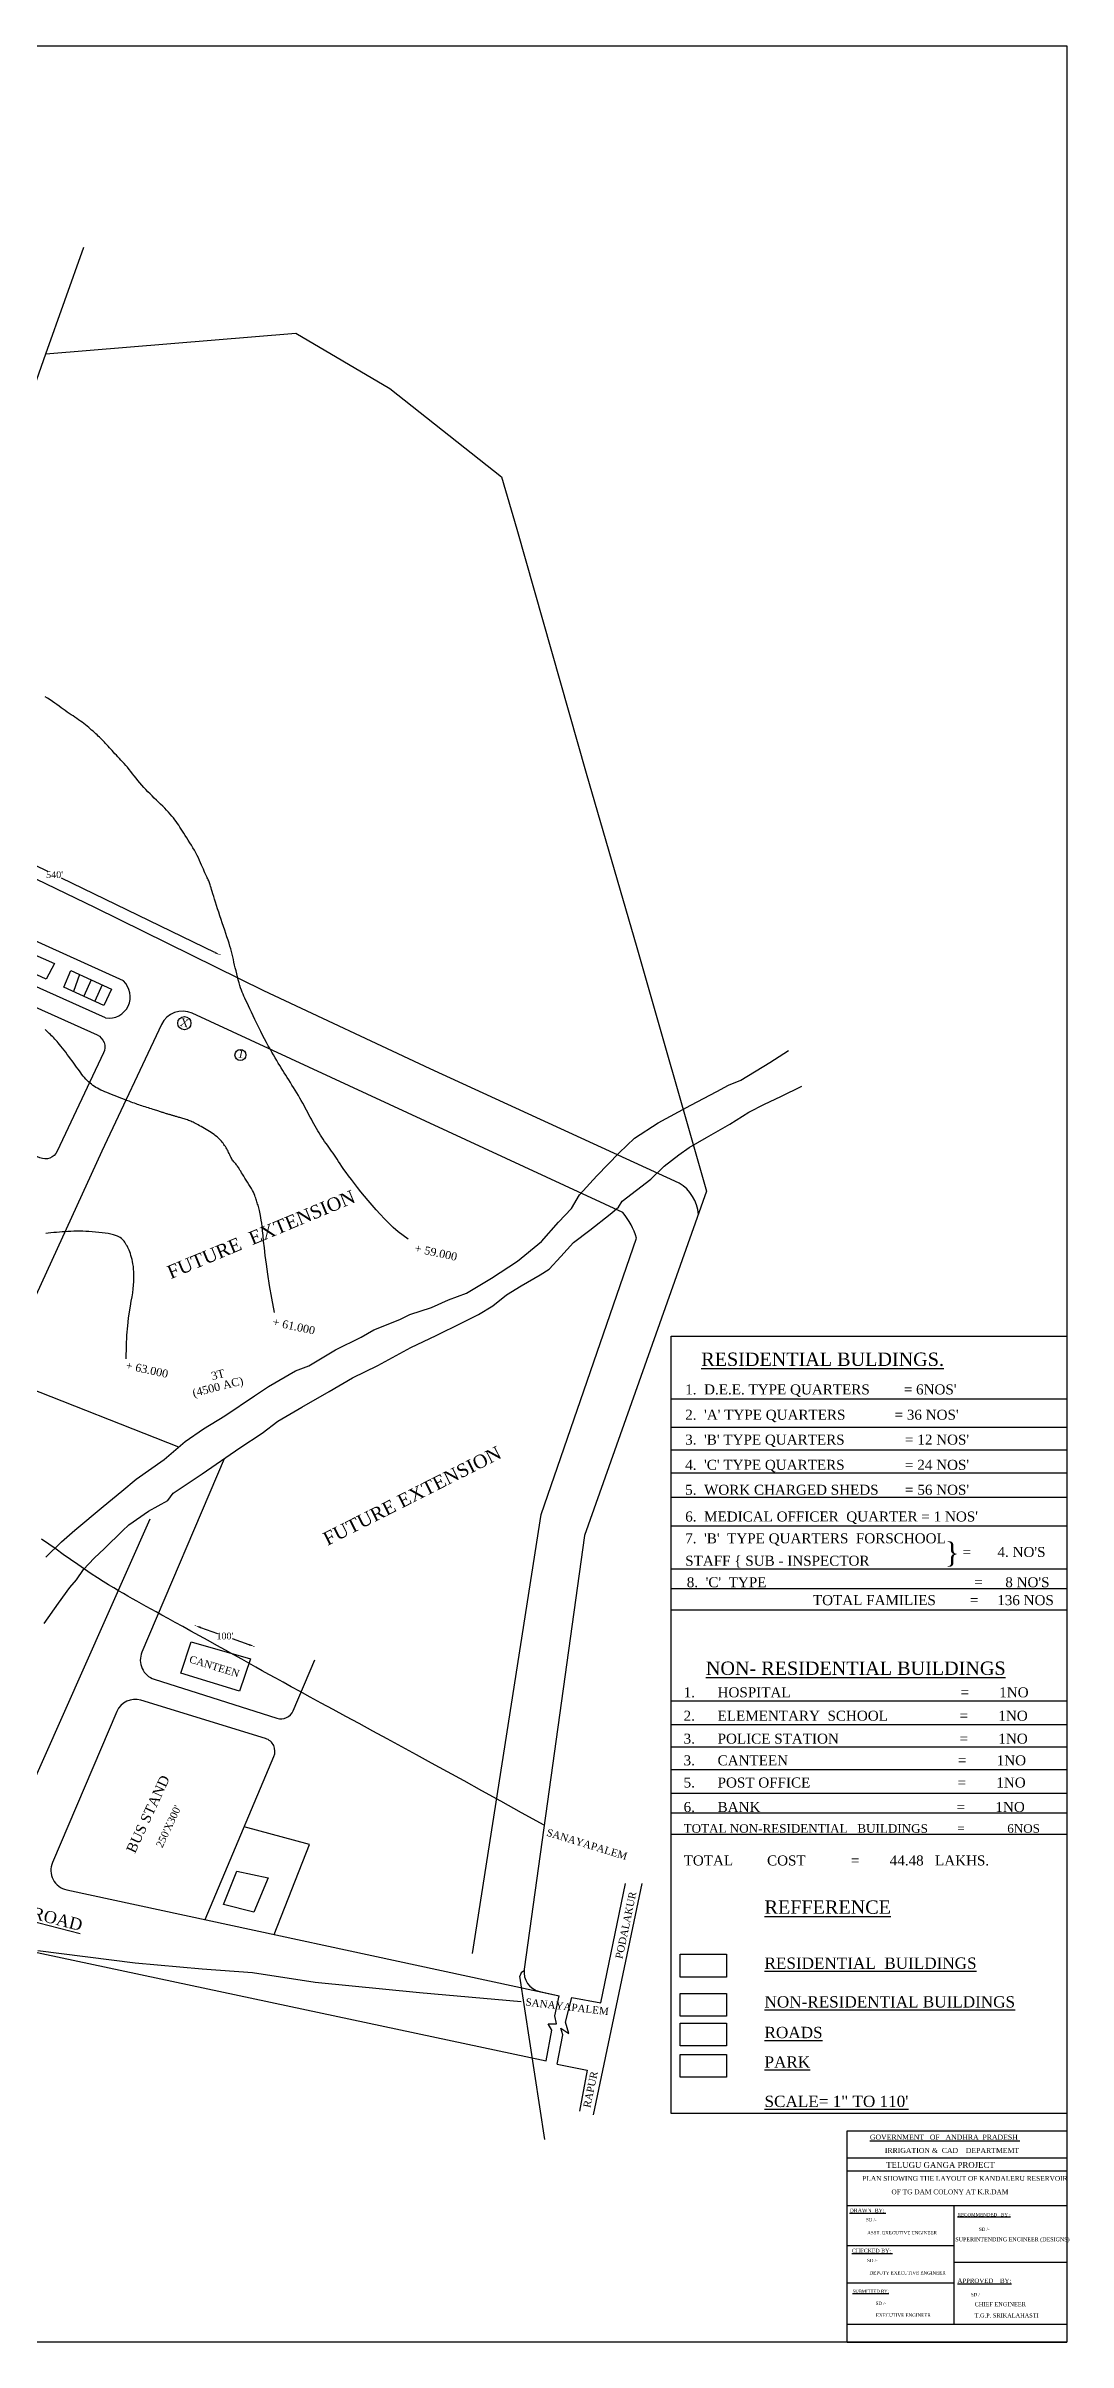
# Model space of a CAD drawing. Header units: inches. Extents: x -174 to 53028, y 1037 to 42359.
# Drawn here: x 34626 to 53028, y 1037 to 42359 of the extents above; entities that cross this region are included whole.
import ezdxf

# ---------------------------------------------------------------- set-up
doc = ezdxf.new("R2010")
doc.units = ezdxf.units.IN
doc.header["$MEASUREMENT"] = 0
for name, color, linetype in [('DIM', 5, 'Continuous'), ('DO LINE', 3, 'Continuous'), ('DWG.LINE', 10, 'Continuous'), ('RAILING', 4, 'Continuous'), ('TEXT', 7, 'Continuous')]:
    doc.layers.add(name, color=color, linetype=linetype)
doc.layers.add('TITLE', color=7, linetype='Continuous', lineweight=30)
doc.styles.get("Standard").update_dxf_attribs({"font": 'times.ttf', "height": 120})
doc.dimstyles.get("Standard").update_dxf_attribs({"dimtxt": 120, "dimasz": 96, "dimexe": 0.18, "dimexo": 0.0625, "dimgap": 0.09, "dimtad": 0, "dimtih": 1, "dimtoh": 1, "dimdec": 0, "dimzin": 0, "dimdsep": 46, "dimlunit": 3, "dimtxsty": 'Standard', "dimcen": 300, "dimclrd": 5, "dimclre": 5, "dimclrt": 4, "dimadec": 0, "dimazin": 0, "dimtfac": 1, "dimtdec": 0, "dimtofl": 0, "dimtmove": 0, "dimatfit": 3, "dimfxl": 0, "dimtolj": 1, "dimtzin": 0, "dimarcsym": 0})

# ---------------------------------------------------------------- blocks, each defined once
blk = doc.blocks.new('*D20')
at = {"layer": 'Defpoints', "color": 0, "ltscale": 0.2}
for p in [(31814, 28899), (37757, 26002), (37763, 26015)]:
    blk.add_point(p, dxfattribs=at)
at = {"layer": 'DIM', "color": 5, "lineweight": -2, "ltscale": 0.2}
for p, q in [((31810, 28891), (31808, 28886)), ((31894, 28845), (34656, 27505)), ((37670, 26044), (34908, 27383)), ((37759, 26006), (37757, 26002))]:
    blk.add_line(p, q, dxfattribs=at)
at = {"layer": 'DIM', "color": 5, "ltscale": 0.2}
for points in [[(31901, 28859), (31887, 28830), (31808, 28886)], [(37677, 26058), (37663, 26029), (37757, 26002)]]:
    blk.add_solid(points, dxfattribs=at)
at = {"layer": 'DIM', "color": 4, "ltscale": 0.2, "insert": (34782, 27444), "char_height": 120, "attachment_point": 5}
blk.add_mtext("\\A1;540'", dxfattribs=at)
blk = doc.blocks.new('*D21')
at = {"layer": 'Defpoints', "color": 0, "ltscale": 0.2}
for p in [(37304, 13888), (38363, 13514), (38377, 13555)]:
    blk.add_point(p, dxfattribs=at)
at = {"layer": 'DIM', "color": 5, "lineweight": -2, "ltscale": 0.2}
for p, q in [((37317, 13925), (37319, 13930)), ((37409, 13897), (37713, 13790)), ((38287, 13587), (37983, 13695)), ((38376, 13550), (38377, 13555))]:
    blk.add_line(p, q, dxfattribs=at)
at = {"layer": 'DIM', "color": 5, "ltscale": 0.2}
for points in [[(37415, 13913), (37404, 13882), (37319, 13929)], [(38292, 13602), (38281, 13572), (38377, 13555)]]:
    blk.add_solid(points, dxfattribs=at)
at = {"layer": 'DIM', "color": 4, "ltscale": 0.2, "insert": (37848, 13742), "char_height": 120, "attachment_point": 5}
blk.add_mtext("\\A1;100'", dxfattribs=at)

msp = doc.modelspace()

# ---------------------------------------------------------------- linework, layer by layer
at = {"layer": 'DO LINE', "ltscale": 0.2}
for points in [[(43596.9, 10337.9), (43190.3, 10562.6), (42817.1, 10768.8), (42472.8, 10958.9), (42153.1, 11135.1), (41853.6, 11300), (41569.9, 11455.8), (41297.5, 11605), (41032.1, 11749.9), (40770.5, 11892.4), (40513.6, 12031.8), (40263.9, 12167.1), (40023.6, 12297.2), (39794.8, 12421), (39580, 12537.3), (39381.3, 12645.1), (39200.9, 12743.2), (39040.2, 12831), (38896, 12910.3), (38764.3, 12983), (38641.1, 13051.5), (38522.2, 13117.8), (38403.5, 13184.1), (38281.1, 13252.5), (38150.8, 13325.3), (38009.7, 13403.8), (37859.9, 13487.1), (37704.4, 13573.3), (37546.3, 13660.9), (37389, 13747.9), (37235.4, 13832.8), (37088.8, 13913.8), (36952.3, 13989.1), (36828.2, 14057.4), (36715.7, 14119.4), (36612.9, 14176), (36518.1, 14228.3), (36429.5, 14277.1), (36345.5, 14323.7), (36264.2, 14368.8), (36183.9, 14413.6), (36103.1, 14459), (36020.5, 14505.9), (35935.5, 14555.1), (35847.1, 14607.4), (35754.4, 14663.7), (35656.5, 14724.6), (35552.6, 14791.2), (35441.7, 14864.2), (35323.5, 14944), (35199.2, 15029.4), (35070.6, 15118.9), (34939.5, 15210.9), (34807.7, 15303.7), (34676.9, 15395.9), (34548.8, 15485.7)], [(34478.8, 8082.9), (36231.6, 7858.7), (37441.7, 7751.5), (38346, 7690.4), (39475.6, 7512.5), (41354.6, 7325.4), (43183.7, 7163.3)]]:
    msp.add_lwpolyline(points, dxfattribs=at)
at = {"layer": 'DWG.LINE', "ltscale": 0.2}
for points in [[(24720.2, 6887.9), (26109, 10470.5), (27583.5, 14129.9), (28803.8, 17881.8), (29729.7, 20599.6), (30807.9, 24941.2), (31581.3, 27984.4), (31738.1, 28682.8), (32529.2, 30939.4), (33449.8, 33425.9), (33838.4, 34574.9), (34627.4, 36816.3), (35309.4, 38734.9)], [(41147.8, 20883.3), (41055, 20948.3), (40966, 21018.4), (40880.6, 21092.7), (40798.6, 21170.3), (40719.6, 21250.4), (40643.4, 21332.3), (40569.7, 21415), (40498.3, 21497.8), (40429, 21579.9), (40362.1, 21660.7), (40298, 21739.6), (40236.9, 21816), (40179.4, 21889.3), (40125.8, 21959), (40076.4, 22024.6), (40031.7, 22085.3), (39991.8, 22140.9), (39956.3, 22191.7), (39924.4, 22238.5), (39895.4, 22281.8), (39868.6, 22322.2), (39843.4, 22360.5), (39819, 22397.1), (39794.8, 22432.8), (39770.2, 22468.2), (39745.2, 22503.3), (39719.8, 22538.5), (39694.2, 22573.8), (39668.6, 22609.4), (39643, 22645.5), (39617.5, 22682.3), (39592.4, 22719.8), (39567.6, 22758.3), (39543.2, 22797.6), (39519.2, 22837.5), (39495.6, 22878), (39472.3, 22918.9), (39449.5, 22960), (39427.1, 23001.2), (39405.1, 23042.4), (39383.4, 23083.5), (39361.9, 23124.6), (39340.3, 23165.8), (39318.5, 23207.4), (39296.2, 23249.4), (39273.3, 23292), (39249.4, 23335.4), (39224.3, 23379.7), (39198, 23425.1), (39170.7, 23471.2), (39142.5, 23517.9), (39113.7, 23564.9), (39084.7, 23611.8), (39055.7, 23658.4), (39026.9, 23704.5), (38998.6, 23749.6), (38971, 23793.7), (38944, 23837.1), (38917.4, 23880), (38890.9, 23922.9), (38864.3, 23966.2), (38837.4, 24010.2), (38810, 24055.3), (38781.9, 24101.9), (38752.8, 24150.3), (38722.8, 24200.7), (38692, 24253.3), (38660.4, 24308.2), (38628.1, 24365.6), (38595.1, 24425.7), (38561.4, 24488.6), (38527.2, 24554.5), (38492.6, 24623.3), (38457.8, 24694), (38423.4, 24765.2), (38389.7, 24835.9), (38357.2, 24904.7), (38326.3, 24970.4), (38297.5, 25031.6), (38271.1, 25087.2), (38247.4, 25136.4), (38226.3, 25180), (38207.3, 25219.6), (38190, 25256.6), (38174.2, 25292.4), (38159.3, 25328.4), (38145.1, 25366), (38131.1, 25406.7), (38117.1, 25451.6), (38103.1, 25500), (38089.1, 25551.3), (38075.3, 25604.4), (38061.8, 25658.6), (38048.6, 25713), (38035.9, 25766.8), (38023.6, 25819), (38012, 25869.1), (38000.6, 25917.5), (37989.3, 25964.9), (37977.6, 26012), (37965.4, 26059.6), (37952.3, 26108.1), (37938, 26158.5), (37922.2, 26211.4), (37904.7, 26267.2), (37885.7, 26325.7), (37865.5, 26386.4), (37844.4, 26448.7), (37822.8, 26512.3), (37800.9, 26576.5), (37779.1, 26640.9), (37757.6, 26705), (37736.8, 26768.2), (37716.8, 26830.1), (37697.7, 26890), (37679.7, 26947.4), (37662.9, 27001.6), (37647.3, 27052.2), (37633.2, 27098.4), (37620.7, 27139.9), (37609.8, 27176.1), (37600.2, 27207.5), (37591.8, 27234.9), (37584.3, 27258.9), (37577.2, 27280.2), (37570.4, 27299.4), (37563.6, 27317.3), (37556.4, 27334.5), (37548.7, 27351.6), (37540.3, 27369.2), (37531.2, 27387.7), (37521.4, 27407.6), (37510.8, 27429.1), (37499.4, 27453), (37487.2, 27479.4), (37474.2, 27509), (37460.2, 27541.9), (37445.2, 27578), (37429, 27616.8), (37411.6, 27657.9), (37392.7, 27700.8), (37372.3, 27745.2), (37350.3, 27790.6), (37326.4, 27836.7), (37300.8, 27883), (37273.7, 27929.2), (37245.6, 27975), (37217, 28020.2), (37188.4, 28064.6), (37160.2, 28107.7), (37133, 28149.4), (37107.1, 28189.4), (37083, 28227.5), (37060.2, 28263.9), (37038.2, 28299), (37016.5, 28333), (36994.5, 28366.4), (36971.9, 28399.4), (36947.9, 28432.3), (36922.2, 28465.6), (36894.3, 28499.4), (36864.3, 28533.7), (36832.5, 28568.6), (36799, 28604), (36764.2, 28639.8), (36728.3, 28675.9), (36691.4, 28712.4), (36653.8, 28749.2), (36615.8, 28786.2), (36577.5, 28823.5), (36539.2, 28861.1), (36500.9, 28899.1), (36462.9, 28937.6), (36425.4, 28976.7), (36388.5, 29016.3), (36352.4, 29056.6), (36317.3, 29097.5), (36283.1, 29138.8), (36249.8, 29180.2), (36217.2, 29221.3), (36185.4, 29261.8), (36154.1, 29301.4), (36123.5, 29339.8), (36093.3, 29376.5), (36063.5, 29411.5), (36034.2, 29444.9), (36005.3, 29476.7), (35976.9, 29507.3), (35949, 29536.9), (35921.7, 29565.6), (35894.9, 29593.8), (35868.7, 29621.6), (35843.1, 29649.1), (35818.1, 29676.4), (35793.6, 29703.4), (35769.7, 29729.9), (35746.2, 29755.9), (35723.2, 29781.2), (35700.6, 29805.8), (35678.4, 29829.6), (35656.4, 29852.6), (35634.7, 29874.9), (35613, 29896.6), (35591.2, 29917.9), (35569.1, 29939.1), (35546.6, 29960.2), (35523.5, 29981.6), (35499.7, 30003.3), (35475.1, 30025.5), (35449.6, 30048.1), (35423.2, 30071.1), (35396, 30094.2), (35367.9, 30117.5), (35339, 30140.8), (35309.3, 30164), (35278.7, 30187), (35247.4, 30209.7), (35215.3, 30232.2), (35182.4, 30254.7), (35149, 30277.4), (35115, 30300.3), (35080.4, 30323.6), (35045.4, 30347.5), (35010.1, 30372), (34974.3, 30397.4), (34938, 30423.5), (34901.1, 30450.2), (34863.3, 30477.5), (34824.6, 30505.3), (34784.7, 30533.4), (34743.5, 30561.8), (34700.9, 30590.3), (34656.7, 30618.8), (34611.2, 30647.4)], [(36020.5, 25531.9), (31807, 27439.3)], [(34780.9, 25844.4), (34632, 25565), (33889.9, 25907.4), (34020.7, 26184.5), (34780.9, 25844.4)], [(35074.7, 25721.9), (35807.7, 25386.2), (35670.1, 25091.1), (34946.1, 25422.3), (35074.7, 25721.9)], [(35232.6, 25649.6), (35120.6, 25342.5)], [(35441.2, 25554.1), (35308.1, 25256.7)], [(35638.6, 25463.7), (35508, 25165.3)], [(38743.7, 19566.6), (38694.1, 19824), (38653.5, 20053.4), (38620.8, 20256.8), (38594.8, 20435.9), (38574.4, 20592.9), (38558.5, 20729.5), (38545.9, 20847.8), (38535.5, 20949.5), (38526.4, 21036.6), (38518.2, 21110.7), (38510.7, 21173.4), (38503.8, 21226.3), (38497.3, 21271), (38491.1, 21309.1), (38484.9, 21342), (38478.5, 21371.6), (38472, 21399), (38465.2, 21424.7), (38458.3, 21449.1), (38451.4, 21472.3), (38444.4, 21494.6), (38437.5, 21516.3), (38430.8, 21537.5), (38424.2, 21558.5), (38417.9, 21579.6), (38411.4, 21601.1), (38404.3, 21623.5), (38396.2, 21647), (38386.7, 21672.1), (38375.4, 21699), (38361.8, 21728.3), (38345.5, 21760.3), (38326.3, 21795.1), (38304.7, 21832.1), (38281.5, 21870.4), (38257.3, 21909.3), (38233, 21947.7), (38209.2, 21985), (38186.8, 22020.2), (38166.4, 22052.5), (38148.5, 22081.2), (38133, 22106.6), (38119.5, 22129.1), (38107.4, 22149), (38096.5, 22166.8), (38086.2, 22182.9), (38076.2, 22197.7), (38066.1, 22211.6), (38055.4, 22225.1), (38044.3, 22238.3), (38032.9, 22251.5), (38021.3, 22264.9), (38009.7, 22278.7), (37998.1, 22293.2), (37986.8, 22308.7), (37975.9, 22325.2), (37965.4, 22343.1), (37955.3, 22362), (37945.4, 22382), (37935.6, 22402.6), (37925.7, 22423.8), (37915.5, 22445.3), (37905, 22466.9), (37894, 22488.4), (37882.4, 22509.6), (37870.1, 22530.5), (37857.2, 22551), (37843.8, 22571.2), (37829.8, 22591), (37815.3, 22610.4), (37800.3, 22629.3), (37784.8, 22647.8), (37768.9, 22665.9), (37752.4, 22683.6), (37734.9, 22701.1), (37716.4, 22718.3), (37696.6, 22735.6), (37675.2, 22752.9), (37652.2, 22770.4), (37627.1, 22788.1), (37600, 22806.2), (37571.2, 22824.4), (37541.3, 22842.7), (37510.7, 22860.7), (37480, 22878.3), (37449.7, 22895.4), (37420.4, 22911.7), (37392.4, 22927.1), (37366.3, 22941.3), (37341.9, 22954.5), (37318.8, 22966.7), (37296.9, 22977.9), (37275.8, 22988.3), (37255.3, 22998), (37235.1, 23007), (37214.9, 23015.3), (37194.4, 23023.1), (37173.9, 23030.4), (37153.3, 23037.2), (37132.9, 23043.7), (37112.8, 23049.8), (37093.1, 23055.6), (37074, 23061.2), (37055.6, 23066.5), (37038.1, 23071.7), (37021.3, 23076.7), (37005.3, 23081.6), (36990, 23086.2), (36975.3, 23090.7), (36961.3, 23095), (36947.8, 23099), (36934.9, 23102.9), (36922.4, 23106.5), (36910.2, 23109.9), (36898.2, 23113.3), (36886.3, 23116.5), (36874.3, 23119.9), (36862, 23123.3), (36849.5, 23126.8), (36836.4, 23130.5), (36822.8, 23134.5), (36808.7, 23138.8), (36794.1, 23143.2), (36779.2, 23147.8), (36764.2, 23152.5), (36749.1, 23157.3), (36734, 23162.1), (36719, 23166.9), (36704.1, 23171.7), (36689.2, 23176.5), (36673.9, 23181.6), (36657.8, 23186.8), (36640.6, 23192.4), (36622, 23198.5), (36601.6, 23205.1), (36579.2, 23212.3), (36554.5, 23220.3), (36527.9, 23228.8), (36499.8, 23237.8), (36470.8, 23247.1), (36441.3, 23256.6), (36411.7, 23266.1), (36382.7, 23275.5), (36354.6, 23284.6), (36327.8, 23293.5), (36301.7, 23302.2), (36275.6, 23311), (36249, 23320.3), (36221, 23330.2), (36191, 23341), (36158.4, 23353.1), (36122.4, 23366.6), (36082.6, 23381.7), (36039.6, 23398.2), (35994.4, 23415.7), (35947.7, 23433.9), (35900.5, 23452.4), (35853.6, 23470.9), (35807.9, 23489.1), (35764.3, 23506.5), (35723.5, 23522.9), (35685.4, 23538.6), (35649.7, 23553.9), (35616.2, 23569), (35584.5, 23584.1), (35554.5, 23599.8), (35525.8, 23616.1), (35498.2, 23633.5), (35471.5, 23652.1), (35445.4, 23672.1), (35420, 23693.4), (35395.2, 23716), (35370.8, 23740), (35346.7, 23765.4), (35322.9, 23792.2), (35299.2, 23820.4), (35275.7, 23850), (35252, 23881), (35228.1, 23913.3), (35203.8, 23946.9), (35178.9, 23981.7), (35153.3, 24017.6), (35126.8, 24054.7), (35099.3, 24092.9), (35070.7, 24132), (35041.3, 24171.5), (35011.5, 24211), (34981.9, 24250), (34952.7, 24287.7), (34924.4, 24323.9), (34897.4, 24357.7), (34872.2, 24388.9), (34849, 24416.9), (34827.5, 24442.2), (34807.3, 24465.3), (34787.7, 24486.7), (34768.5, 24507.1), (34749, 24526.8), (34728.9, 24546.6), (34707.6, 24566.9), (34684.8, 24588.2), (34661, 24610.2), (34636.6, 24632.8), (34612.1, 24655.6)], [(34625.5, 15160.8), (34907.5, 15440.7), (35145, 15648.7), (35655.2, 16073.3), (35993.1, 16352.9), (36248.2, 16563.7), (36753.3, 16922.5), (37134.5, 17241.7), (37463.5, 17474.2), (37844.7, 17705.6), (38384.2, 18065.8), (38634.4, 18234.4), (39121.1, 18515.5), (39358.6, 18606.3), (39836.6, 18896.2), (40303.7, 19123.4), (40529.5, 19252.2), (40995.7, 19436.7), (41177.5, 19527.5), (41564.9, 19657), (41872.8, 19794.7), (42195.3, 19914.7), (42650.5, 20182.5), (43116.7, 20490), (43547.7, 20841.4), (43853.5, 21191.9), (44085.2, 21434.9), (44234.7, 21680.9), (44543.1, 22022), (44944.8, 22440.8), (45224, 22699.9), (45649.2, 22978.1), (46235.6, 23297.3), (46703, 23542), (46917, 23659.1), (47136.9, 23747), (47655.9, 24063.3), (47996, 24280)], [(34594.2, 13970.1), (34851.5, 14336.7), (35055.4, 14615.6), (35175.2, 14752.4), (35300.7, 14940.4), (35492.1, 15144.1), (35683.5, 15316.4), (36003.5, 15636.1), (36119.6, 15742.6), (36474.8, 15989.2), (36823, 16183.5), (36914, 16315.1), (37441.7, 16661.4), (38116.2, 17128.3), (38521.9, 17396.3), (38804.2, 17609.4), (39234, 17860.1), (39723.5, 18142.1), (40148, 18391.4), (40599.8, 18613.9), (41192.8, 18933.5), (41653.9, 19152.8), (42116.8, 19380.1), (42411.7, 19527.3), (42669, 19684), (42920, 19881.4), (43180.4, 20047.5), (43525.5, 20241.8), (43683.2, 20343.7), (43896.5, 20572.5), (44122.4, 20826.3), (44420.4, 21045.6), (44782.1, 21332.3), (44932.7, 21460.8), (44998.6, 21567.3), (45513.4, 21962.9), (45758.1, 22201.1), (46022.3, 22400.3), (46204.2, 22531.9), (46518, 22713.7), (46941.5, 22951.8), (47278.2, 23169.7), (47560.6, 23317), (47858.7, 23451.7), (48232, 23639.8)], [(36071.5, 18732.1), (36076, 18963.1), (36085.2, 19158.9), (36097.9, 19323.9), (36113.2, 19462.7), (36129.8, 19579.7), (36146.8, 19679.6), (36163.1, 19766.9), (36177.6, 19846), (36189.4, 19920.8), (36198.5, 19992), (36205, 20059.7), (36209.2, 20124), (36211.1, 20184.8), (36211.1, 20242.3), (36209.1, 20296.5), (36205.4, 20347.4), (36200.2, 20395), (36193.6, 20439.7), (36185.9, 20481.6), (36177, 20520.8), (36167.3, 20557.6), (36156.9, 20592.2), (36145.9, 20624.7), (36134.5, 20655.4), (36122.9, 20684.5), (36111, 20712.1), (36098.8, 20738.1), (36086.3, 20762.7), (36073.4, 20785.9), (36060.2, 20807.8), (36046.5, 20828.4), (36032.4, 20847.8), (36017.7, 20866.1), (36001.8, 20883.3), (35984, 20899.5), (35963.6, 20914.6), (35939.9, 20928.6), (35912.1, 20941.7), (35879.6, 20953.9), (35841.6, 20965.1), (35797.7, 20975.5), (35748.7, 20984.9), (35695.5, 20993.5), (35639.1, 21001.1), (35580.5, 21007.7), (35520.7, 21013.4), (35460.7, 21018.1), (35401.5, 21021.8), (35343.9, 21024.5), (35287.9, 21026.3), (35233.2, 21027.1), (35179.5, 21027.1), (35126.8, 21026.2), (35074.6, 21024.6), (35022.9, 21022.3), (34971.2, 21019.3), (34919.6, 21015.6), (34868.1, 21011.5), (34817, 21006.9), (34766.6, 21002.1), (34717.2, 20997.2), (34668.9, 20992.1), (34622.1, 20987.2)], [(19097, 11315.9), (43630.4, 6098.2)], [(38735.1, 8371.8), (39374.2, 9989), (38196.1, 10307.6)], [(44094.6, 7239.9), (44619, 7140.3), (45059.2, 9292.1)], [(44484.8, 5128.2), (45357.9, 9292.1)], [(43606.7, 4679.8), (43156.9, 7620.6)], [(43630.4, 6098.2), (43734.3, 6649.1), (43669.1, 6762.3), (43818.4, 6761.4), (43785.3, 6909.5), (43866.9, 7269)], [(43829.3, 6037.4), (43930.4, 6563.5), (43895.9, 6684.1), (44040.2, 6590.1), (43982.2, 6792.1), (44094.6, 7239.9)], [(43829.3, 6037.4), (44373, 5927.2), (44231.2, 5193.8)]]:
    msp.add_lwpolyline(points, dxfattribs=at)
for points in [[(46372.5, 21331.4, 0.2429297), (46026.8, 21895.2), (41541.6, 23948.9), (38549.3, 25351.3), (35521.4, 26845.2), (32856.7, 28132), (31485.2, 28811.9), (29106.9, 29963.9), (28022, 30520), (26469, 31376.1), (24767.4, 32290.2), (23471.5, 33000.3), (21983.2, 33793.4), (20524.5, 34580.8), (19858.9, 34938.4), (18632.6, 35617.6, -0.4511952), (18496.9, 36232.6), (19771.6, 37979.4)], [(34627.4, 36816.3), (39127.8, 37191.3), (40816.6, 36197), (42829.2, 34604.2), (43105.5, 33664.2), (44351, 29271.9), (45266.9, 26131.5), (46520.1, 21747.7), (44321.6, 15550), (43236.5, 7745.6, 0.3928352), (43517.5, 7344.1), (43866.9, 7269)], [(35701, 24865.9), (31522.9, 26737.8, -0.3726492), (31522.9, 26737.8), (31522.9, 26737.8)], [(31079.7, 26010.7), (31135.6, 26230.8, -0.46582), (31466.5, 26390.7), (35546.6, 24559.7, -0.4201447), (35665.2, 24238.1), (34826.8, 22466.5, -0.4009159), (34517.2, 22347.7), (30763.6, 23918.9, -0.3700794), (30623.3, 24198.1), (30807.9, 24941.2)], [(42307, 8028.4), (43541.9, 15928.2), (45259.3, 20902.8), (45259.3, 20902.8, 0.099121), (45015, 21364.9), (37261.1, 24949.3, 0.4123198), (36704.8, 24746.8), (35633.9, 22469.2), (33733.4, 18324), (33420, 17641), (31313.8, 10360.6, 0.4348485), (31583.9, 9908.5), (33372.2, 9524.2)], [(37017.1, 17143.4), (34094.3, 18294.8, 0.3982287), (33635.2, 18110), (33484.3, 17781.1)], [(37834.9, 16933.5), (36354, 13450.5, 0.4419789), (36576.1, 12966.6), (38785, 12263.5, 0.3877213), (39078.9, 12398.8), (39465.2, 13313.8)], [(32578.8, 9694.7), (33372.2, 9524.2, 0.3548096), (33776.8, 9729.9), (36501.5, 15853.2)], [(37491.7, 8639), (38731.4, 11575.7, 0.4442501), (38580.8, 11898.4), (36337.6, 12587.4, 0.3840646), (35900.6, 12384.1), (34745.4, 9667, 0.4711281), (35001, 9174.2), (43866.9, 7269)]]:
    msp.add_lwpolyline(points, format="xyb", dxfattribs=at)
for points in [[(37055.5, 13075), (37243, 13636.7), (38311.4, 13333.6), (38109, 12748)], [(38063.7, 9509.9), (38626.4, 9389.2), (38370.1, 8774.3), (37825.1, 8909.6)], [(46045.2, 8014.9), (46877.9, 8014.9), (46877.9, 7605.2), (46045.2, 7605.2)], [(46045.2, 7310.2), (46877.9, 7310.2), (46877.9, 6900.5), (46045.2, 6900.5)], [(46045.2, 6776.1), (46877.9, 6776.1), (46877.9, 6366.4), (46045.2, 6366.4)], [(46045.2, 6214.8), (46877.9, 6214.8), (46877.9, 5805.1), (46045.2, 5805.1)]]:
    msp.add_lwpolyline(points, close=True, dxfattribs=at)
for centre, radius in [((37119, 24771), 119), ((38128.7, 24199.4), 99.1)]:
    msp.add_circle(centre, radius, dxfattribs=at)
for centre, radius, start, end in [((35757.9, 25248.2), 386.6, 261.54916, 47.19965), ((43302.5, 7587), 149.5, 117.32817, 167.00672)]:
    msp.add_arc(centre, radius, start, end, dxfattribs=at)
at = {"layer": 'RAILING', "ltscale": 0.2}
msp.add_lwpolyline([(45882.9, 19142.3), (53008, 19142.3), (53008, 5150.8), (45882.9, 5150.8)], close=True, dxfattribs=at)
for points in [[(45882.9, 18014.4), (53008, 18014.4)], [(45882.9, 17499.1), (53008, 17499.1)], [(45882.9, 17092.4), (53008, 17092.4)], [(45882.9, 16678.8), (53008, 16678.8)], [(45882.9, 16242), (53008, 16242)], [(45882.9, 15726.7), (53008, 15726.7)], [(45882.9, 14951.1), (53008, 14951.1)], [(45882.9, 14598.6), (53008, 14598.6)], [(45882.9, 14212.1), (53008, 14212.1)], [(45882.9, 12575.8), (53008, 12575.8)], [(45882.9, 12151.7), (53008, 12151.7)], [(45882.9, 11747.8), (53008, 11747.8)], [(45882.9, 11341), (53008, 11341)], [(45882.9, 10914.4), (53008, 10914.4)], [(45882.9, 10562), (53008, 10562)], [(45882.9, 10175.1), (53008, 10175.1)]]:
    msp.add_lwpolyline(points, dxfattribs=at)
at = {"layer": 'TITLE', "lineweight": 30}
for p, q in [((49048.4, 4838.1), (53008, 4838.1)), ((53008, 4838.1), (53008, 1036.6)), ((49048.4, 4350.8), (53008, 4350.8)), ((49048.4, 4118.6), (53008, 4118.6)), ((49048.4, 3494.7), (53008, 3494.7)), ((49056.6, 2774.1), (50982.5, 2774.1)), ((49048.4, 2100.5), (50974.2, 2100.5)), ((53008, 1351.1), (49048.4, 1351.1)), ((49048.4, 1036.6), (53008, 1036.6))]:
    msp.add_line(p, q, dxfattribs=at)
at = {"layer": 'TITLE', "ltscale": 0.2}
msp.add_lwpolyline([(-174.2, 42359.3), (53008, 42359.3), (53008, 1036.6), (-174.2, 1036.6)], close=True, dxfattribs=at)
at = {"layer": 'TITLE'}
msp.add_lwpolyline([(49048.4, 1036.6), (49048.4, 4838.1)], dxfattribs=at)
at = {"layer": 'TITLE', "lineweight": 30}
for points in [[(50974.2, 3494.7), (50974.2, 1351.1)], [(50974.2, 2476.5), (53008, 2476.5)]]:
    msp.add_lwpolyline(points, dxfattribs=at)

# ---------------------------------------------------------------- texts
at = {"layer": 'TEXT', "ltscale": 0.2}
for s, height, rotation, p in [('X', 144, 347.81411, (37029.3, 24726.3)), ('1', 144, 347.81411, (38068.2, 24161.9)), ('FUTURE  EXTENSION', 240, 22.59075, (36872.8, 20164)), ('+ 59.000', 144, 347.81411, (41254.4, 20657.5)), ('+ 61.000', 144, 347.81411, (38696.1, 19330.9)), ('+ 63.000', 144, 347.81411, (36051.9, 18549.9)), ('(4500 AC)', 144, 14.35235, (37285.3, 18043.8)), ('3T', 144, 14.35235, (37622, 18347.5)), ('FUTURE EXTENSION', 240, 26.77081, (39694.7, 15364.9)), ('{', 360, 180, (51070.6, 15372.6)), ('CANTEEN', 132, 342.98101, (37195.5, 13270.2)), ('BUS STAND', 180, 65.02841, (36227.3, 9819.4)), ("250'X300'", 132, 65.02841, (36721.5, 9921)), ('SANAYAPALEM', 132, 342.98101, (43627.4, 10153)), ('%%UAPPROACH ROAD', 216, 345.46605, (32592.1, 9120.6)), ('PODALAKUR', 132, 78.05556, (45003.6, 7925)), ('SANAYAPALEM', 132, 353.33987, (43254.9, 7094.6)), ('RAPUR', 132, 78.05556, (44425.3, 5244.5))]:
    msp.add_text(s, height=height, rotation=rotation, dxfattribs=at).set_placement(p)
for s, height, p in [('%%URESIDENTIAL BULDINGS.', 240, (46423.8, 18603.9)), ("1.  D.E.E. TYPE QUARTERS         = 6NOS'", 180, (46135, 18091.4)), ("2.  'A' TYPE QUARTERS             = 36 NOS'", 180, (46135, 17635.5)), ("3.  'B' TYPE QUARTERS                = 12 NOS'", 180, (46135, 17187.7)), ("4.  'C' TYPE QUARTERS                = 24 NOS'", 180, (46135, 16734)), ("5.  WORK CHARGED SHEDS       = 56 NOS'", 180, (46135, 16285.5)), ("6.  MEDICAL OFFICER  QUARTER = 1 NOS'", 180, (46135, 15804.1)), ("7.  'B'  TYPE QUARTERS  FORSCHOOL ", 180, (46135, 15411.2)), ("=       4. NO'S", 180, (51128, 15165.9)), ('STAFF { SUB - INSPECTOR', 180, (46135, 15008.6)), ("8.  'C'  TYPE                                                       =      8 NO'S", 180, (46163.1, 14620.6)), ('TOTAL FAMILIES         =     136 NOS', 180, (48434.7, 14299)), ('%%UNON- RESIDENTIAL BUILDINGS', 240, (46507.6, 13043.8)), ('1.      HOSPITAL                                             =        1NO', 180, (46106.6, 12639.5)), ('2.      ELEMENTARY  SCHOOL                   =        1NO', 180, (46106.6, 12219)), ('3.      POLICE STATION                                =        1NO', 180, (46106.6, 11806.2)), ('3.      CANTEEN                                             =        1NO', 180, (46106.6, 11415.4)), ('5.      POST OFFICE                                       =        1NO', 180, (46106.6, 11016.6)), ('6.      BANK                                                    =        1NO', 180, (46106.6, 10576.2)), ('TOTAL NON-RESIDENTIAL   BUILDINGS         =             6NOS', 156, (46106.6, 10201.3)), ('TOTAL         COST            =        44.48   LAKHS.', 180, (46106.6, 9614.2)), ('%%UREFFERENCE', 240, (47563.3, 8744.5)), ('%%URESIDENTIAL  BUILDINGS', 204, (47563.3, 7753.4)), ('%%UNON-RESIDENTIAL BUILDINGS', 204, (47563.3, 7057.4)), ('%%UROADS', 204, (47563.3, 6506)), ('%%UPARK', 204, (47563.3, 5974.1)), ('%%USCALE= 1" TO 110\'', 204, (47563.3, 5267))]:
    msp.add_text(s, height=height, dxfattribs=at).set_placement(p)
at = {"layer": 'TITLE', "lineweight": 30}
for s, height, p in [('%%UGOVERNMENT   OF   ANDHRA  PRADESH ', 91.191, (49460.4, 4679)), ('IRRIGATION &  CAD    DEPARTMEMT ', 91.191, (49729.5, 4439.8)), ('TELUGU GANGA PROJECT', 104.902, (49753.2, 4171.4)), ('PLAN SHOWING THE LAYOUT OF KANDALERU RESERVOIR', 86.579, (49323.5, 3938.8)), ('OF TG DAM COLONY AT K.R.DAM', 86.579, (49848.1, 3697.3)), ('%%UDRAWN  BY; ', 69.268, (49093.9, 3370.2)), ('%%URECOMMENDED   BY :', 59.444, (51039.9, 3300.3)), ('SD /- ', 58.03, (49390, 3208.8)), ('ASST. EXECUTIVE ENGINEER', 59.527, (49411.5, 2974.9)), ('SUPERINTENDING ENGINEER (DESIGNS)', 70.926, (50997.7, 2850.5)), ('SD /-', 58.03, (51425.7, 3037.9)), ('%%UCHECKED BY: ', 69.268, (49137.5, 2646.5)), ('SD /- ', 58.03, (49410, 2476.1)), ('DEPUTY EXECUTIVE ENGINEER', 59.527, (49455.1, 2251.2)), ('%%UAPPROVED    BY;', 79.925, (51036.7, 2100.3)), ('%%USUBMITTED BY;', 55.948, (49148.9, 1923.6)), ('SD /-', 58.03, (49563.3, 1705.5)), ('SD /', 58.03, (51277.7, 1862.6)), ('CHIEF ENGINEER', 74.211, (51346.2, 1680.8)), ('EXECUTIVE ENGINEER', 59.527, (49568, 1492.1)), ('T.G.P. SRIKALAHASTI', 74.211, (51346.2, 1478.6))]:
    msp.add_text(s, height=height, dxfattribs=at).set_placement(p)

# ---------------------------------------------------------------- dimensions: what is measured, and where the dimension line sits
at = {"layer": 'DIM', "ltscale": 0.2}
for p1, p2, distance, text, picture, middle in [((31814.1, 28899.5), (37762.9, 26015), -14.5, "540'", '*D20', (34782.2, 27444.2)), ((37304.5, 13888.5), (38362.7, 13514.1), 43.5, "100'", '*D21', (37848.1, 13742.3))]:
    dim = msp.add_aligned_dim(p1=p1, p2=p2, distance=distance, text=text, dimstyle='Standard', dxfattribs=at)
    dim.commit()
    dim.dimension.update_dxf_attribs({"geometry": picture, "text_midpoint": middle})

doc.saveas('drawing.dxf')
